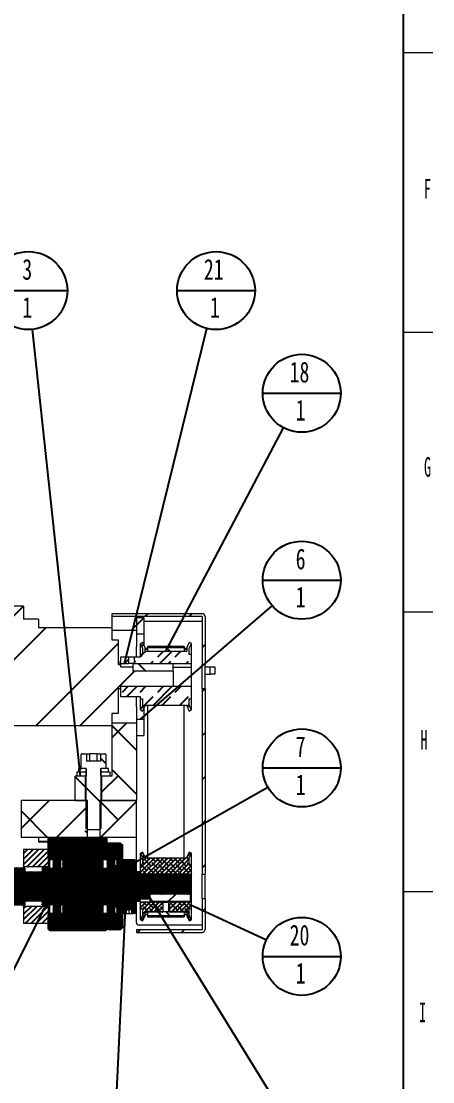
# Model space of a CAD drawing. Header units: millimetres. Extents: x 19 to 1667, y -46 to 1235.
# Drawn here: x 1496.1 to 1664, y 171.5 to 604 of the extents above; entities that cross this region are included whole.
import ezdxf

# ---------------------------------------------------------------- set-up
doc = ezdxf.new("R2010")
doc.units = ezdxf.units.MM
doc.header["$LTSCALE"] = 4
doc.layers.add('12', color=4, linetype='Continuous')
doc.layers.add('5', color=11, linetype='Continuous')
doc.styles.add('SLDTEXTSTYLE2', font='TXT', dxfattribs={"width": 0.7})
doc.styles.add('SLDTEXTSTYLE5', font='TXT', dxfattribs={"width": 0.525})
doc.dimstyles.new('SLDDIMSTYLE2', dxfattribs={"dimtxt": 0.18, "dimasz": 3, "dimexe": 0, "dimexo": 0.0625, "dimgap": 0, "dimtad": 0, "dimtih": 1, "dimtoh": 1, "dimdec": 0, "dimrnd": 1e-09, "dimzin": 0, "dimdsep": 46, "dimtxsty": 'Standard', "dimsah": 1, "dimcen": 0.09, "dimadec": 0, "dimazin": 0, "dimtfac": 3, "dimtdec": 0, "dimtofl": 0, "dimtmove": 0, "dimatfit": 3, "dimfxl": 0, "dimfrac": 2, "dimtolj": 1, "dimtzin": 0, "dimarcsym": 0})
pattern_1 = [(45, (0, 0), (-7.184205, 7.184205), [7.62, -2.54]), (45, (3.592, 0), (-7.184205, 7.184205), []), (45, (7.184, 0), (-7.184205, 7.184205), [7.62, -2.54])]

# ---------------------------------------------------------------- blocks, each defined once
blk = doc.blocks.new('블록12')
blk.add_line((1651.99, 21.2), (1651.99, 1161.2))
at = {"color": 7, "linetype": 'Continuous', "lineweight": 18}
for p, q in [((1651.99, 591.2), (1663.99, 591.2)), ((1651.99, 477.2), (1663.99, 477.2)), ((1651.99, 363.2), (1663.99, 363.2)), ((1651.99, 249.2), (1663.99, 249.2))]:
    blk.add_line(p, q, dxfattribs=at)
blk = doc.blocks.new('SW_NOTE_0_13')
at = {"layer": '12', "color": 0}
blk.add_line((-12.11, 15.44), (19.69, 15.44), dxfattribs=at)
blk.add_circle((3.79, 15.44), 15.9, dxfattribs=at)
at = {"layer": '12', "color": 0, "attachment_point": 2, "style": 'SLDTEXTSTYLE2'}
for s, insert, char_height in [('21', (2.87, 28.34), 8.467), ('1', (3.33, 12.82), 8.47)]:
    blk.add_mtext(s, dxfattribs=dict(at, insert=insert, char_height=char_height))
blk = doc.blocks.new('SW_NOTE_0_14')
at = {"layer": '12', "color": 0}
blk.add_line((-8.49, 14.07), (23.32, 14.07), dxfattribs=at)
blk.add_circle((7.41, 14.07), 15.9, dxfattribs=at)
at = {"layer": '12', "color": 0, "attachment_point": 2, "style": 'SLDTEXTSTYLE2'}
for s, insert, char_height in [('18', (6.49, 26.96), 8.467), ('1', (6.95, 11.44), 8.47)]:
    blk.add_mtext(s, dxfattribs=dict(at, insert=insert, char_height=char_height))
blk = doc.blocks.new('SW_NOTE_0_15')
at = {"layer": '12', "color": 0}
blk.add_line((-3.86, 10.39), (27.94, 10.39), dxfattribs=at)
blk.add_circle((12.04, 10.39), 15.9, dxfattribs=at)
at = {"layer": '12', "color": 0, "char_height": 8.47, "attachment_point": 2, "style": 'SLDTEXTSTYLE2'}
for s, insert in [('6', (11.58, 23.28)), ('1', (11.58, 7.76))]:
    blk.add_mtext(s, dxfattribs=dict(at, insert=insert))
blk = doc.blocks.new('SW_NOTE_0_16')
at = {"layer": '12', "color": 0}
blk.add_line((-17.6, 15.81), (14.21, 15.81), dxfattribs=at)
blk.add_circle((-1.69, 15.81), 15.9, dxfattribs=at)
at = {"layer": '12', "color": 0, "char_height": 8.47, "attachment_point": 2, "style": 'SLDTEXTSTYLE2'}
for s, insert in [('3', (-2.15, 28.71)), ('1', (-2.15, 13.19))]:
    blk.add_mtext(s, dxfattribs=dict(at, insert=insert))
blk = doc.blocks.new('SW_NOTE_0_18')
at = {"layer": '12', "color": 0}
blk.add_line((-2.07, 7.84), (29.73, 7.84), dxfattribs=at)
blk.add_circle((13.83, 7.84), 15.9, dxfattribs=at)
at = {"layer": '12', "color": 0, "char_height": 8.47, "attachment_point": 2, "style": 'SLDTEXTSTYLE2'}
for s, insert in [('7', (13.37, 20.74)), ('1', (13.37, 5.22))]:
    blk.add_mtext(s, dxfattribs=dict(at, insert=insert))
blk = doc.blocks.new('SW_NOTE_0_19')
at = {"layer": '12', "color": 0}
blk.add_line((-1.48, -6.69), (30.33, -6.69), dxfattribs=at)
blk.add_circle((14.43, -6.69), 15.9, dxfattribs=at)
at = {"layer": '12', "color": 0, "attachment_point": 2, "style": 'SLDTEXTSTYLE2'}
for s, insert, char_height in [('20', (13.51, 6.21), 8.467), ('1', (13.97, -9.31), 8.47)]:
    blk.add_mtext(s, dxfattribs=dict(at, insert=insert, char_height=char_height))

msp = doc.modelspace()

# ---------------------------------------------------------------- hatches: boundary and pattern name
at = {"layer": '5'}
h = msp.add_hatch(dxfattribs=at)
h.set_pattern_fill('ANSI32', color=256, scale=4, style=0)
edge = h.paths.add_edge_path(flags=0)
edge.add_line((1474.134, 357.715), (1474.134, 358.715))
edge.add_line((1474.134, 358.715), (1470.297, 358.715))
edge.add_line((1470.297, 358.715), (1470.297, 364.215))
edge.add_line((1470.297, 364.215), (1456.122, 364.215))
edge.add_line((1456.122, 364.215), (1456.122, 358.715))
edge.add_line((1456.122, 358.715), (1450.734, 358.715))
edge.add_line((1450.734, 358.715), (1450.734, 316.215))
edge.add_line((1450.734, 316.215), (1476.934, 316.215))
edge.add_spline(control_points=[(1476.934, 316.215), (1477.78, 316.247), (1478.627, 316.279), (1479.473, 316.311), (1480.32, 316.343), (1481.166, 316.374), (1482.013, 316.406), (1482.987, 316.443), (1483.96, 316.479), (1484.934, 316.516)], knot_values=[0, 0, 0, 0, 0.0025415, 0.0025415, 0.0025415, 0.005083, 0.005083, 0.005083, 0.0080056, 0.0080056, 0.0080056, 0.0080056], weights=[1, 1, 1, 1, 1, 1, 1, 1, 1, 1], degree=3, periodic=0)
edge.add_line((1484.934, 316.516), (1484.934, 316.715))
edge.add_line((1484.934, 316.715), (1533.134, 316.715))
edge.add_line((1533.134, 316.715), (1533.134, 321.715))
edge.add_line((1533.134, 321.715), (1535.634, 321.715))
edge.add_line((1535.634, 321.715), (1535.634, 331.715))
edge.add_line((1535.634, 331.715), (1536.634, 331.715))
edge.add_line((1536.634, 331.715), (1536.634, 332.715))
edge.add_line((1536.634, 332.715), (1558.134, 332.715))
edge.add_line((1558.134, 332.715), (1558.134, 338.915))
edge.add_line((1558.134, 338.915), (1541.634, 338.915))
edge.add_line((1541.634, 338.915), (1541.634, 340.715))
edge.add_line((1541.634, 340.715), (1536.634, 340.715))
edge.add_line((1536.634, 340.715), (1536.634, 341.715))
edge.add_line((1536.634, 341.715), (1535.634, 341.715))
edge.add_line((1535.634, 341.715), (1535.634, 351.715))
edge.add_line((1535.634, 351.715), (1533.134, 351.715))
edge.add_line((1533.134, 351.715), (1533.134, 356.715))
edge.add_line((1533.134, 356.715), (1503.234, 356.715))
edge.add_line((1503.234, 356.715), (1503.234, 360.115))
edge.add_line((1503.234, 360.115), (1497.059, 360.115))
edge.add_line((1497.059, 360.115), (1497.059, 365.515))
edge.add_line((1497.059, 365.515), (1489.609, 365.515))
edge.add_line((1489.609, 365.515), (1489.609, 360.115))
edge.add_line((1489.609, 360.115), (1484.934, 360.115))
edge.add_line((1484.934, 360.115), (1484.934, 356.715))
edge.add_line((1484.934, 356.715), (1476.934, 357.715))
edge.add_line((1476.934, 357.715), (1474.134, 357.715))
h = msp.add_hatch(dxfattribs=at)
h.set_pattern_fill('ANSI31', color=256, scale=4, style=0)
edge = h.paths.add_edge_path(flags=0)
edge.add_arc((1569.934, 361.21), 1.2, 360, 450)
edge.add_line((1569.934, 362.41), (1533.134, 362.41))
edge.add_line((1533.134, 362.41), (1533.134, 361.21))
edge.add_line((1533.134, 361.21), (1569.934, 361.21))
edge.add_line((1569.934, 361.21), (1569.934, 341.715))
edge.add_line((1569.934, 341.715), (1571.134, 341.715))
edge.add_line((1571.134, 341.715), (1571.134, 361.21))
h = msp.add_hatch(dxfattribs=at)
h.set_pattern_fill('ANSI38', color=256, scale=4, angle=90, style=0)
h.paths.add_polyline_path([(1543.134, 361.21), (1533.134, 361.21), (1533.134, 355.715), (1543.134, 355.715)], flags=0)
h = msp.add_hatch(dxfattribs=at)
h.set_pattern_fill('ANSI31', color=256, scale=4, style=0)
h.paths.add_polyline_path([(1546.134, 354.215), (1546.134, 360.715), (1543.134, 360.715), (1543.134, 354.215)], flags=0)
h = msp.add_hatch(dxfattribs=at)
h.set_pattern_fill('DIN 128 탄소강', color=256, scale=0.2, style=0, pattern_type=2)
h.set_pattern_definition(pattern_1)
h.paths.add_polyline_path([(1545.634, 348.42), (1545.634, 345.715), (1544.634, 345.715), (1544.634, 344.715), (1542.363, 344.715), (1542.363, 342.115), (1565.634, 342.115), (1565.634, 345.715), (1564.634, 345.715), (1564.634, 348.42), (1565.534, 350.279), (1564.634, 350.715), (1563.634, 348.65), (1563.634, 347.16), (1546.634, 347.16), (1546.634, 348.65), (1545.634, 350.715), (1544.734, 350.279)], flags=0)
h = msp.add_hatch(dxfattribs=at)
h.set_pattern_fill('ANSI31', color=256, scale=4, style=0)
h.paths.add_polyline_path([(1562.634, 348.65), (1562.634, 349.069), (1547.634, 349.069), (1547.634, 348.65)], flags=0)
h = msp.add_hatch(dxfattribs=at)
h.set_pattern_fill('ANSI31', color=256, scale=4, angle=90, style=0)
h.paths.add_polyline_path([(1562.634, 348.65), (1547.634, 348.65), (1547.634, 347.129), (1562.634, 347.129)], flags=0)
h = msp.add_hatch(dxfattribs=at)
h.set_pattern_fill('DIN 128 탄소강', color=256, scale=0.2, style=0, pattern_type=2)
h.set_pattern_definition(pattern_1)
h.paths.add_polyline_path([(1539.904, 342.115), (1539.904, 344.715), (1536.634, 344.715), (1536.634, 342.115)], flags=0)
h = msp.add_hatch(dxfattribs=at)
h.set_pattern_fill('ANSI31', color=256, scale=4, angle=90, style=0)
h.paths.add_polyline_path([(1541.634, 338.915), (1558.134, 338.915), (1558.134, 341.915), (1541.634, 341.915)], flags=0)
h = msp.add_hatch(dxfattribs=at)
h.set_pattern_fill('DIN 128 탄소강', color=256, scale=0.2, style=0, pattern_type=2)
h.set_pattern_definition(pattern_1)
h.paths.add_polyline_path([(1544.634, 328.715), (1544.634, 327.715), (1545.634, 327.715), (1545.634, 325.009), (1544.734, 323.151), (1545.634, 322.715), (1546.634, 324.78), (1546.634, 325.16), (1563.634, 325.16), (1563.634, 324.78), (1564.634, 322.715), (1565.534, 323.151), (1564.634, 325.009), (1564.634, 327.715), (1565.634, 327.715), (1565.634, 332.715), (1536.634, 332.715), (1536.634, 328.715)], flags=0)
h = msp.add_hatch(dxfattribs=at)
h.set_pattern_fill('ANSI31', color=256, scale=4, style=0)
h.paths.add_polyline_path([(1571.134, 256.21), (1571.134, 331.715), (1569.934, 331.715), (1569.934, 256.21)], flags=0)
h = msp.add_hatch(dxfattribs=at)
h.set_pattern_fill('ANSI38', color=256, scale=4, angle=90, style=0)
h.paths.add_polyline_path([(1543.134, 286.21), (1543.134, 317.715), (1533.134, 317.715), (1533.134, 296.21), (1528.884, 296.21), (1528.884, 286.21)], flags=0)
h = msp.add_hatch(dxfattribs=at)
h.set_pattern_fill('ANSI31', color=256, scale=4, style=0)
h.paths.add_polyline_path([(1543.134, 319.215), (1543.134, 312.715), (1546.134, 312.715), (1546.134, 319.215)], flags=0)
h = msp.add_hatch(dxfattribs=at)
h.set_pattern_fill('ANSI31', color=256, scale=4, angle=90, style=0)
edge = h.paths.add_edge_path(flags=0)
edge.add_line((1523.188, 274.31), (1528.079, 274.31))
edge.add_line((1528.079, 274.31), (1528.634, 274.864))
edge.add_line((1528.634, 274.864), (1528.634, 299.31))
edge.add_line((1528.634, 299.31), (1530.634, 299.31))
edge.add_line((1530.634, 299.31), (1530.634, 305.01))
edge.add_arc((1530.334, 305.01), 0.3, 0, 90)
edge.add_line((1530.334, 305.31), (1528.565, 305.31))
edge.add_line((1528.565, 305.31), (1528.565, 302.31))
edge.add_line((1528.565, 302.31), (1522.702, 302.31))
edge.add_line((1522.702, 302.31), (1522.702, 305.31))
edge.add_line((1522.702, 305.31), (1520.934, 305.31))
edge.add_arc((1520.934, 305.01), 0.3, 90, 180)
edge.add_line((1520.634, 305.01), (1520.634, 299.31))
edge.add_line((1520.634, 299.31), (1522.634, 299.31))
edge.add_line((1522.634, 299.31), (1522.634, 274.864))
edge.add_line((1522.634, 274.864), (1523.188, 274.31))
h = msp.add_hatch(dxfattribs=at)
h.set_pattern_fill('ANSI31', color=256, scale=4, angle=3e-322, style=0)
h.paths.add_polyline_path([(1522.634, 299.31), (1519.534, 299.31), (1519.534, 297.81), (1522.634, 297.81)], flags=0)
h = msp.add_hatch(dxfattribs=at)
h.set_pattern_fill('ANSI31', color=256, scale=4, angle=3e-322, style=0)
h.paths.add_polyline_path([(1528.634, 297.81), (1531.734, 297.81), (1531.734, 299.31), (1528.634, 299.31)], flags=0)
h = msp.add_hatch(dxfattribs=at)
h.set_pattern_fill('ANSI38', color=256, scale=4, angle=90, style=0)
h.paths.add_polyline_path([(1518.134, 296.21), (1518.134, 286.21), (1522.384, 286.21), (1522.384, 296.21)], flags=0)
h = msp.add_hatch(dxfattribs=at)
h.set_pattern_fill('ANSI31', color=256, scale=4, angle=90, style=0)
h.paths.add_polyline_path([(1522.634, 297.81), (1518.884, 297.81), (1518.884, 296.21), (1522.634, 296.21)], flags=0)
h = msp.add_hatch(dxfattribs=at)
h.set_pattern_fill('ANSI31', color=256, scale=4, angle=90, style=0)
h.paths.add_polyline_path([(1528.634, 296.21), (1532.384, 296.21), (1532.384, 297.81), (1528.634, 297.81)], flags=0)
h = msp.add_hatch(dxfattribs=at)
h.set_pattern_fill('ANSI38', color=256, scale=4, style=0)
h.paths.add_polyline_path([(1496.134, 271.21), (1523.134, 271.21), (1523.134, 286.21), (1496.134, 286.21)], flags=0)
h = msp.add_hatch(dxfattribs=at)
h.set_pattern_fill('ANSI38', color=256, scale=4, style=0)
h.paths.add_polyline_path([(1528.134, 271.21), (1543.134, 271.21), (1543.134, 286.21), (1528.134, 286.21)], flags=0)
h = msp.add_hatch(dxfattribs=at)
h.set_pattern_fill('ANSI32', color=256, scale=0.08, style=0)
edge = h.paths.add_edge_path(flags=0)
edge.add_line((1529.134, 257.71), (1529.134, 257.41))
edge.add_line((1529.134, 257.41), (1529.334, 257.21))
edge.add_line((1529.334, 257.21), (1534.434, 257.21))
edge.add_line((1534.434, 257.21), (1534.634, 257.41))
edge.add_line((1534.634, 257.41), (1534.634, 257.21))
edge.add_line((1534.634, 257.21), (1535.134, 256.71))
edge.add_line((1535.134, 256.71), (1542.134, 256.71))
edge.add_line((1542.134, 256.71), (1542.634, 257.21))
edge.add_line((1542.634, 257.21), (1542.634, 261.91))
edge.add_line((1542.634, 261.91), (1542.334, 262.21))
edge.add_line((1542.334, 262.21), (1536.534, 262.21))
edge.add_line((1536.534, 262.21), (1537.034, 262.71))
edge.add_line((1537.034, 262.71), (1537.034, 268.46))
edge.add_line((1537.034, 268.46), (1536.534, 268.96))
edge.add_line((1536.534, 268.96), (1531.534, 268.96))
edge.add_line((1531.534, 268.96), (1531.134, 268.56))
edge.add_line((1531.134, 268.56), (1531.134, 270.71))
edge.add_line((1531.134, 270.71), (1530.634, 271.21))
edge.add_line((1530.634, 271.21), (1507.634, 271.21))
edge.add_line((1507.634, 271.21), (1507.134, 270.71))
edge.add_line((1507.134, 270.71), (1507.134, 262.71))
edge.add_line((1507.134, 262.71), (1507.634, 262.21))
edge.add_line((1507.634, 262.21), (1509.134, 262.21))
edge.add_line((1509.134, 262.21), (1509.134, 258.71))
edge.add_line((1509.134, 258.71), (1507.834, 258.71))
edge.add_line((1507.834, 258.71), (1507.634, 258.51))
edge.add_line((1507.634, 258.51), (1507.634, 257.41))
edge.add_line((1507.634, 257.41), (1507.834, 257.21))
edge.add_line((1507.834, 257.21), (1512.934, 257.21))
edge.add_line((1512.934, 257.21), (1513.134, 257.41))
edge.add_line((1513.134, 257.41), (1513.134, 257.71))
edge.add_arc((1513.634, 257.71), 0.5, 180, 270)
edge.add_line((1513.634, 257.21), (1520.634, 257.21))
edge.add_arc((1520.634, 257.71), 0.5, 270, 360)
edge.add_arc((1521.634, 257.71), 0.5, 180, 270)
edge.add_line((1521.634, 257.21), (1528.634, 257.21))
edge.add_arc((1528.634, 257.71), 0.5, 270, 360)
h.paths.add_polyline_path([(1529.434, 262.21), (1531.134, 262.21), (1531.134, 258.71), (1529.334, 258.71), (1529.134, 258.51), (1529.134, 262.51)], flags=0)
edge = h.paths.add_edge_path(flags=0)
edge.add_arc((1520.634, 264.71), 0.5, 0, 90)
edge.add_line((1520.634, 265.21), (1521.634, 265.21))
edge.add_arc((1521.634, 264.71), 0.5, 90, 180)
h.paths.add_polyline_path([(1531.034, 265.21), (1530.634, 265.21), (1531.034, 265.61)], flags=0)
edge = h.paths.add_edge_path(flags=0)
edge.add_arc((1513.634, 264.71), 0.5, 90, 180)
edge.add_line((1513.134, 264.71), (1513.134, 265.21))
edge.add_line((1513.134, 265.21), (1513.634, 265.21))
edge = h.paths.add_edge_path(flags=0)
edge.add_arc((1528.634, 264.71), 0.5, 0, 90)
edge.add_line((1528.634, 265.21), (1529.634, 265.21))
edge.add_line((1529.634, 265.21), (1529.134, 264.71))
edge = h.paths.add_edge_path(flags=0)
edge.add_line((1512.134, 258.71), (1512.134, 262.21))
edge.add_line((1512.134, 262.21), (1513.134, 262.21))
edge.add_line((1513.134, 262.21), (1513.134, 258.51))
edge.add_line((1513.134, 258.51), (1512.934, 258.71))
edge.add_line((1512.934, 258.71), (1512.134, 258.71))
h.paths.add_polyline_path([(1535.134, 259.71), (1534.634, 259.71), (1534.634, 258.51), (1534.434, 258.71), (1534.134, 258.71), (1534.134, 262.21), (1535.434, 262.21), (1535.134, 261.91)], flags=0)
h = msp.add_hatch(dxfattribs=at)
h.set_pattern_fill('ANSI31', color=256, scale=0.5, style=0)
h.paths.add_polyline_path([(1507.134, 259.21), (1507.134, 266.21), (1497.134, 266.21), (1497.134, 259.21)], flags=0)
h = msp.add_hatch(dxfattribs=at)
h.set_pattern_fill('ANSI38', color=256, scale=0.4, style=0)
h.paths.add_polyline_path([(1544.734, 264.774), (1545.634, 262.915), (1545.634, 260.21), (1544.634, 260.21), (1544.634, 256.21), (1565.634, 256.21), (1565.634, 260.21), (1564.634, 260.21), (1564.634, 262.915), (1565.534, 264.774), (1564.634, 265.21), (1563.634, 263.145), (1563.634, 262.765), (1546.634, 262.765), (1546.634, 263.145), (1545.634, 265.21)], flags=0)
h = msp.add_hatch(dxfattribs=at)
h.set_pattern_fill('ANSI38', color=256, scale=0.2, style=0)
h.paths.add_polyline_path([(1507.634, 243.71), (1507.634, 258.71), (1504.634, 258.71), (1504.634, 257.21), (1497.634, 257.21), (1497.634, 258.71), (1395.634, 258.71), (1395.134, 258.21), (1395.134, 253.31), (1409.134, 253.31), (1410.395, 251.21), (1409.134, 249.11), (1395.134, 249.11), (1395.134, 244.21), (1395.634, 243.71), (1497.634, 243.71), (1497.634, 245.21), (1504.634, 245.21), (1504.634, 243.71)], flags=0)
h = msp.add_hatch(dxfattribs=at)
h.set_pattern_fill('ANSI38', color=256, scale=0.2, style=0)
h.paths.add_polyline_path([(1507.634, 245.21), (1532.634, 245.21), (1532.634, 257.21), (1507.634, 257.21)], flags=0)
h = msp.add_hatch(dxfattribs=at)
h.set_pattern_fill('ANSI38', color=256, scale=0.2, style=0)
h.paths.add_polyline_path([(1544.634, 256.21), (1544.634, 257.21), (1532.634, 257.21), (1532.634, 245.21), (1544.634, 245.21), (1544.634, 246.21), (1548.634, 246.21), (1548.634, 248.01), (1565.134, 248.01), (1565.134, 255.71), (1564.634, 256.21)], flags=0)
h = msp.add_hatch(dxfattribs=at)
h.set_pattern_fill('ANSI31', color=256, scale=4, style=0)
h.paths.add_polyline_path([(1548.634, 245.01), (1565.134, 245.01), (1565.134, 248.01), (1548.634, 248.01)], flags=0)
h = msp.add_hatch(dxfattribs=at)
h.set_pattern_fill('ANSI31', color=256, scale=0.5, style=0)
h.paths.add_polyline_path([(1497.134, 243.21), (1497.134, 236.21), (1507.134, 236.21), (1507.134, 243.21)], flags=0)
h = msp.add_hatch(dxfattribs=at)
h.set_pattern_fill('ANSI32', color=256, scale=0.08, style=0)
edge = h.paths.add_edge_path(flags=0)
edge.add_line((1542.134, 245.71), (1541.784, 245.71))
edge.add_line((1541.784, 245.71), (1538.484, 245.71))
edge.add_line((1538.484, 245.71), (1535.134, 245.71))
edge.add_line((1535.134, 245.71), (1534.634, 245.21))
edge.add_line((1534.634, 245.21), (1534.634, 245.01))
edge.add_line((1534.634, 245.01), (1534.434, 245.21))
edge.add_line((1534.434, 245.21), (1529.334, 245.21))
edge.add_line((1529.334, 245.21), (1529.134, 245.01))
edge.add_line((1529.134, 245.01), (1529.134, 244.71))
edge.add_arc((1528.634, 244.71), 0.5, 0, 90)
edge.add_line((1528.634, 245.21), (1521.634, 245.21))
edge.add_arc((1521.634, 244.71), 0.5, 90, 180)
edge.add_arc((1520.634, 244.71), 0.5, 360, 450)
edge.add_line((1520.634, 245.21), (1513.634, 245.21))
edge.add_arc((1513.634, 244.71), 0.5, 90, 180)
edge.add_line((1513.134, 244.71), (1513.134, 245.01))
edge.add_line((1513.134, 245.01), (1512.934, 245.21))
edge.add_line((1512.934, 245.21), (1507.834, 245.21))
edge.add_line((1507.834, 245.21), (1507.634, 245.01))
edge.add_line((1507.634, 245.01), (1507.634, 243.91))
edge.add_line((1507.634, 243.91), (1507.834, 243.71))
edge.add_line((1507.834, 243.71), (1509.134, 243.71))
edge.add_line((1509.134, 243.71), (1509.134, 240.21))
edge.add_line((1509.134, 240.21), (1507.634, 240.21))
edge.add_line((1507.634, 240.21), (1507.134, 239.71))
edge.add_line((1507.134, 239.71), (1507.134, 233.71))
edge.add_line((1507.134, 233.71), (1507.634, 233.21))
edge.add_line((1507.634, 233.21), (1530.634, 233.21))
edge.add_line((1530.634, 233.21), (1531.134, 233.71))
edge.add_line((1531.134, 233.71), (1531.134, 233.86))
edge.add_line((1531.134, 233.86), (1531.534, 233.46))
edge.add_line((1531.534, 233.46), (1536.534, 233.46))
edge.add_line((1536.534, 233.46), (1537.034, 233.96))
edge.add_line((1537.034, 233.96), (1537.034, 239.71))
edge.add_line((1537.034, 239.71), (1536.534, 240.21))
edge.add_line((1536.534, 240.21), (1538.484, 240.21))
edge.add_line((1538.484, 240.21), (1538.484, 240.233))
edge.add_line((1538.484, 240.233), (1538.524, 240.21))
edge.add_line((1538.524, 240.21), (1539.134, 240.21))
edge.add_line((1539.134, 240.21), (1539.134, 241.71))
edge.add_line((1539.134, 241.71), (1541.134, 241.71))
edge.add_line((1541.134, 241.71), (1541.134, 240.21))
edge.add_line((1541.134, 240.21), (1541.744, 240.21))
edge.add_line((1541.744, 240.21), (1541.784, 240.233))
edge.add_line((1541.784, 240.233), (1542.334, 240.21))
edge.add_line((1542.334, 240.21), (1542.634, 240.51))
edge.add_line((1542.634, 240.51), (1542.634, 245.21))
edge.add_line((1542.634, 245.21), (1542.134, 245.71))
h.paths.add_polyline_path([(1529.334, 243.71), (1531.134, 243.71), (1531.134, 240.21), (1529.434, 240.21), (1529.134, 239.91), (1529.134, 243.91)], flags=0)
h.paths.add_polyline_path([(1541.334, 244.01), (1541.784, 244.01), (1541.784, 243.56)], flags=0)
h.paths.add_polyline_path([(1538.934, 244.01), (1538.484, 243.56), (1538.484, 244.01)], flags=0)
h.paths.add_polyline_path([(1539.48, 244.01), (1540.787, 244.01), (1540.134, 243.632)], flags=0)
edge = h.paths.add_edge_path(flags=0)
edge.add_arc((1521.634, 237.71), 0.5, 180, 270)
edge.add_line((1521.634, 237.21), (1520.634, 237.21))
edge.add_arc((1520.634, 237.71), 0.5, 270, 360)
h.paths.add_polyline_path([(1531.034, 237.21), (1531.034, 236.81), (1530.634, 237.21)], flags=0)
edge = h.paths.add_edge_path(flags=0)
edge.add_arc((1513.634, 237.71), 0.5, 180, 270)
edge.add_line((1513.634, 237.21), (1513.134, 237.21))
edge.add_line((1513.134, 237.21), (1513.134, 237.71))
edge = h.paths.add_edge_path(flags=0)
edge.add_arc((1528.634, 237.71), 0.5, 270, 360)
edge.add_line((1529.134, 237.71), (1529.634, 237.21))
edge.add_line((1529.634, 237.21), (1528.634, 237.21))
edge = h.paths.add_edge_path(flags=0)
edge.add_line((1512.134, 240.21), (1512.134, 243.71))
edge.add_line((1512.134, 243.71), (1512.934, 243.71))
edge.add_line((1512.934, 243.71), (1513.134, 243.91))
edge.add_line((1513.134, 243.91), (1513.134, 240.21))
edge.add_line((1513.134, 240.21), (1512.134, 240.21))
h.paths.add_polyline_path([(1534.434, 243.71), (1534.634, 243.91), (1534.634, 242.71), (1535.134, 242.71), (1535.134, 240.51), (1535.434, 240.21), (1534.134, 240.21), (1534.134, 243.71)], flags=0)
h = msp.add_hatch(dxfattribs=at)
h.set_pattern_fill('ANSI31', color=256, scale=4, style=0)
edge = h.paths.add_edge_path(flags=0)
edge.add_line((1543.134, 233.61), (1543.134, 232.41))
edge.add_line((1543.134, 232.41), (1569.934, 232.41))
edge.add_arc((1569.934, 233.61), 1.2, 270, 360)
edge.add_line((1571.134, 233.61), (1571.134, 246.21))
edge.add_line((1571.134, 246.21), (1569.934, 246.21))
edge.add_line((1569.934, 246.21), (1569.934, 233.61))
edge.add_line((1569.934, 233.61), (1543.134, 233.61))
h = msp.add_hatch(dxfattribs=at)
h.set_pattern_fill('ANSI38', color=256, scale=0.4, style=0)
h.paths.add_polyline_path([(1544.634, 244.81), (1544.634, 242.21), (1545.634, 242.21), (1545.634, 239.504), (1544.734, 237.646), (1545.634, 237.21), (1546.634, 239.275), (1546.634, 240.765), (1553.904, 240.765), (1553.904, 244.81)], flags=0)
h = msp.add_hatch(dxfattribs=at)
h.set_pattern_fill('ANSI38', color=256, scale=0.4, style=0)
h.paths.add_polyline_path([(1556.363, 240.765), (1563.634, 240.765), (1563.634, 239.275), (1564.634, 237.21), (1565.534, 237.646), (1564.634, 239.504), (1564.634, 242.21), (1565.634, 242.21), (1565.634, 244.81), (1556.363, 244.81)], flags=0)
h = msp.add_hatch(dxfattribs=at)
h.set_pattern_fill('ANSI31', color=256, scale=4, angle=90, style=0)
h.paths.add_polyline_path([(1547.634, 239.275), (1562.634, 239.275), (1562.634, 240.796), (1547.634, 240.796)], flags=0)
h = msp.add_hatch(dxfattribs=at)
h.set_pattern_fill('ANSI31', color=256, scale=4, style=0)
h.paths.add_polyline_path([(1547.634, 239.275), (1547.634, 238.856), (1562.634, 238.856), (1562.634, 239.275)], flags=0)

# ---------------------------------------------------------------- linework, layer by layer
at = {"color": 7, "linetype": 'Continuous', "lineweight": 18}
for p, q in [((1497.059, 365.515), (1489.609, 365.515)), ((1497.059, 365.515), (1497.059, 360.115)), ((1503.234, 360.115), (1497.059, 360.115)), ((1503.234, 360.115), (1503.234, 356.715)), ((1533.134, 362.41), (1533.134, 361.21)), ((1569.934, 362.41), (1533.134, 362.41)), ((1569.934, 361.21), (1533.134, 361.21)), ((1533.134, 361.21), (1533.134, 355.715)), ((1543.134, 361.21), (1533.134, 361.21)), ((1543.134, 361.21), (1543.134, 355.715)), ((1543.134, 360.715), (1543.134, 354.215)), ((1546.134, 360.715), (1543.134, 360.715)), ((1546.134, 360.715), (1546.134, 354.215)), ((1546.134, 359.41), (1569.934, 359.41)), ((1569.934, 361.21), (1569.934, 341.715)), ((1571.134, 361.21), (1571.134, 341.715)), ((1533.134, 356.715), (1503.234, 356.715)), ((1533.134, 356.715), (1533.134, 351.715)), ((1533.134, 355.715), (1543.134, 355.715)), ((1533.134, 351.715), (1535.634, 351.715)), ((1535.634, 351.715), (1535.634, 341.715)), ((1543.134, 354.215), (1546.134, 354.215)), ((1543.134, 354.215), (1543.134, 348.978)), ((1545.634, 350.715), (1544.734, 350.279)), ((1546.634, 348.65), (1545.634, 350.715)), ((1546.134, 354.215), (1546.134, 349.682)), ((1564.634, 350.715), (1563.634, 348.65)), ((1565.534, 350.279), (1564.634, 350.715)), ((1543.134, 344.715), (1543.134, 348.978)), ((1544.734, 350.279), (1545.634, 348.42)), ((1544.734, 345.715), (1544.734, 350.279)), ((1545.634, 348.42), (1545.634, 345.715)), ((1546.634, 347.16), (1546.634, 348.65)), ((1547.634, 348.209), (1546.634, 348.209)), ((1546.634, 348.013), (1547.634, 348.013)), ((1546.634, 347.198), (1547.634, 347.198)), ((1546.634, 347.16), (1563.634, 347.16)), ((1562.634, 349.069), (1547.634, 349.069)), ((1547.634, 349.069), (1547.634, 348.65)), ((1547.634, 348.65), (1547.634, 347.129)), ((1547.634, 348.65), (1562.634, 348.65)), ((1547.634, 347.129), (1562.634, 347.129)), ((1562.634, 349.069), (1562.634, 348.65)), ((1562.634, 348.65), (1562.634, 347.129)), ((1563.634, 348.209), (1562.634, 348.209)), ((1562.634, 348.013), (1563.634, 348.013)), ((1562.634, 347.198), (1563.634, 347.198)), ((1563.634, 348.65), (1563.634, 347.16)), ((1564.634, 348.42), (1565.534, 350.279)), ((1564.634, 345.715), (1564.634, 348.42)), ((1565.534, 345.715), (1565.534, 350.279)), ((1535.634, 341.715), (1536.634, 341.715)), ((1539.904, 344.715), (1536.634, 344.715)), ((1536.634, 344.715), (1536.634, 342.115)), ((1536.634, 342.115), (1539.904, 342.115)), ((1536.634, 342.115), (1536.634, 341.715)), ((1536.634, 341.715), (1536.634, 340.715)), ((1539.904, 344.715), (1539.904, 342.115)), ((1542.363, 342.115), (1539.904, 342.115)), ((1541.634, 341.915), (1541.634, 338.915)), ((1558.134, 341.915), (1541.634, 341.915)), ((1544.634, 344.715), (1542.363, 344.715)), ((1542.363, 342.115), (1542.363, 344.715)), ((1542.363, 342.115), (1565.634, 342.115)), ((1544.634, 345.715), (1544.634, 344.715)), ((1545.634, 345.715), (1544.634, 345.715)), ((1558.134, 338.915), (1558.134, 341.915)), ((1565.634, 345.715), (1564.634, 345.715)), ((1565.634, 342.115), (1565.634, 345.715)), ((1565.634, 340.423), (1565.634, 342.115)), ((1569.934, 341.715), (1571.134, 341.715)), ((1569.934, 331.715), (1569.934, 341.715)), ((1571.134, 331.715), (1571.134, 341.715)), ((1536.634, 340.715), (1541.634, 340.715)), ((1541.634, 340.715), (1541.634, 338.915)), ((1558.134, 338.915), (1541.634, 338.915)), ((1565.634, 340.423), (1558.134, 340.423)), ((1558.134, 338.915), (1558.134, 332.715)), ((1565.634, 332.715), (1565.634, 340.423)), ((1571.134, 340.71), (1573.134, 340.71)), ((1571.134, 337.71), (1573.134, 337.71)), ((1573.134, 337.71), (1573.134, 340.71)), ((1573.134, 340.71), (1575.134, 340.71)), ((1575.134, 337.71), (1573.134, 337.71)), ((1575.134, 340.71), (1575.134, 337.71)), ((1536.634, 331.715), (1535.634, 331.715)), ((1535.634, 331.715), (1535.634, 321.715)), ((1536.634, 332.715), (1536.634, 328.715)), ((1565.634, 332.715), (1536.634, 332.715)), ((1558.134, 332.715), (1536.634, 332.715)), ((1536.634, 332.715), (1536.634, 331.715)), ((1536.634, 328.715), (1544.634, 328.715)), ((1543.134, 324.451), (1543.134, 328.715)), ((1544.634, 328.715), (1544.634, 327.715)), ((1565.634, 327.715), (1565.634, 332.715)), ((1571.134, 331.715), (1569.934, 331.715)), ((1569.934, 331.715), (1569.934, 256.21)), ((1571.134, 331.715), (1571.134, 256.21)), ((1543.134, 324.451), (1543.134, 319.215)), ((1544.634, 327.715), (1545.634, 327.715)), ((1544.734, 323.151), (1544.734, 327.715)), ((1545.634, 325.009), (1544.734, 323.151)), ((1545.634, 327.715), (1545.634, 325.009)), ((1545.634, 322.715), (1546.634, 324.78)), ((1546.634, 325.16), (1563.634, 325.16)), ((1546.634, 324.78), (1546.634, 325.16)), ((1547.634, 325.16), (1547.634, 262.765)), ((1562.634, 262.765), (1562.634, 325.16)), ((1563.634, 325.16), (1563.634, 324.78)), ((1563.634, 324.78), (1564.634, 322.715)), ((1564.634, 327.715), (1565.634, 327.715)), ((1564.634, 325.009), (1564.634, 327.715)), ((1565.534, 323.151), (1564.634, 325.009)), ((1565.534, 323.151), (1565.534, 327.715)), ((1535.634, 321.715), (1533.134, 321.715)), ((1533.134, 321.715), (1533.134, 316.715)), ((1544.734, 323.151), (1545.634, 322.715)), ((1546.134, 323.747), (1546.134, 319.215)), ((1564.634, 322.715), (1565.534, 323.151)), ((1533.134, 316.715), (1484.934, 316.715)), ((1533.134, 317.715), (1533.134, 296.21)), ((1543.134, 317.715), (1533.134, 317.715)), ((1546.134, 319.215), (1543.134, 319.215)), ((1543.134, 319.215), (1543.134, 312.715)), ((1543.134, 317.715), (1543.134, 286.21)), ((1546.134, 319.215), (1546.134, 312.715)), ((1543.134, 312.715), (1546.134, 312.715)), ((1520.634, 299.31), (1520.634, 305.01)), ((1520.934, 305.31), (1522.702, 305.31)), ((1522.702, 305.31), (1522.702, 302.31)), ((1522.702, 305.31), (1524.161, 305.31)), ((1524.161, 302.31), (1524.161, 305.31)), ((1527.096, 305.31), (1524.161, 305.31)), ((1527.096, 302.31), (1527.096, 305.31)), ((1527.096, 305.31), (1528.565, 305.31)), ((1528.565, 302.31), (1528.565, 305.31)), ((1528.565, 305.31), (1530.334, 305.31)), ((1530.634, 305.01), (1530.634, 299.31)), ((1519.534, 299.31), (1519.534, 297.81)), ((1522.634, 299.31), (1519.534, 299.31)), ((1522.634, 299.31), (1520.634, 299.31)), ((1522.634, 299.31), (1522.634, 297.81)), ((1522.634, 274.864), (1522.634, 299.31)), ((1528.565, 302.31), (1522.702, 302.31)), ((1528.634, 297.81), (1528.634, 299.31)), ((1531.734, 299.31), (1528.634, 299.31)), ((1530.634, 299.31), (1528.634, 299.31)), ((1528.634, 299.31), (1528.634, 274.864)), ((1531.734, 297.81), (1531.734, 299.31)), ((1518.134, 286.21), (1518.134, 296.21)), ((1522.384, 296.21), (1518.134, 296.21)), ((1518.884, 297.81), (1518.884, 296.21)), ((1522.634, 297.81), (1518.884, 297.81)), ((1522.634, 296.21), (1518.884, 296.21)), ((1522.634, 297.81), (1519.534, 297.81)), ((1522.384, 286.21), (1522.384, 296.21)), ((1522.634, 297.81), (1522.634, 296.21)), ((1528.634, 296.21), (1528.634, 297.81)), ((1532.384, 297.81), (1528.634, 297.81)), ((1531.734, 297.81), (1528.634, 297.81)), ((1532.384, 296.21), (1528.634, 296.21)), ((1528.884, 296.21), (1528.884, 286.21)), ((1533.134, 296.21), (1528.884, 296.21)), ((1532.384, 296.21), (1532.384, 297.81)), ((1496.134, 286.21), (1496.134, 271.21)), ((1523.134, 286.21), (1496.134, 286.21)), ((1518.134, 286.21), (1522.384, 286.21)), ((1523.134, 271.21), (1523.134, 286.21)), ((1528.134, 286.21), (1528.134, 271.21)), ((1543.134, 286.21), (1528.134, 286.21)), ((1528.884, 286.21), (1543.134, 286.21)), ((1543.134, 271.21), (1543.134, 286.21)), ((1522.634, 274.864), (1523.188, 274.31)), ((1528.079, 274.31), (1523.188, 274.31)), ((1528.079, 274.31), (1528.634, 274.864)), ((1523.134, 271.21), (1496.134, 271.21)), ((1503.134, 271.21), (1503.134, 269.61)), ((1503.134, 269.61), (1507.134, 269.61)), ((1506.734, 269.21), (1503.534, 269.21)), ((1507.134, 270.71), (1507.134, 271.21)), ((1507.134, 270.71), (1507.634, 271.21)), ((1507.134, 262.71), (1507.134, 270.71)), ((1530.634, 271.21), (1507.634, 271.21)), ((1543.134, 271.21), (1528.134, 271.21)), ((1531.134, 270.71), (1530.634, 271.21)), ((1531.134, 268.56), (1531.134, 270.71)), ((1531.134, 268.56), (1531.534, 268.96)), ((1531.534, 268.96), (1536.534, 268.96)), ((1536.534, 268.96), (1537.034, 268.46)), ((1537.034, 262.71), (1537.034, 268.46)), ((1543.134, 257.21), (1543.134, 271.21)), ((1507.134, 266.21), (1497.134, 266.21)), ((1497.134, 266.21), (1497.134, 259.21)), ((1507.134, 266.21), (1507.134, 259.21)), ((1513.134, 265.21), (1513.634, 265.21)), ((1513.134, 265.21), (1513.134, 264.71)), ((1520.634, 265.21), (1521.634, 265.21)), ((1528.634, 265.21), (1529.634, 265.21)), ((1529.134, 264.71), (1529.634, 265.21)), ((1530.634, 265.21), (1531.034, 265.61)), ((1530.634, 265.21), (1531.034, 265.21)), ((1531.034, 265.61), (1531.034, 265.21)), ((1537.514, 268.125), (1537.034, 268.125)), ((1537.514, 264.36), (1537.514, 268.125)), ((1537.514, 262.21), (1537.514, 264.36)), ((1545.634, 265.21), (1544.734, 264.774)), ((1544.734, 264.774), (1545.634, 262.915)), ((1544.734, 260.21), (1544.734, 264.774)), ((1546.634, 263.145), (1545.634, 265.21)), ((1564.634, 265.21), (1563.634, 263.145)), ((1565.534, 264.774), (1564.634, 265.21)), ((1564.634, 262.915), (1565.534, 264.774)), ((1565.534, 260.21), (1565.534, 264.774)), ((1507.134, 262.71), (1507.634, 262.21)), ((1507.634, 262.21), (1509.134, 262.21)), ((1507.634, 262.21), (1507.634, 258.71)), ((1509.134, 262.21), (1509.134, 258.71)), ((1512.134, 262.21), (1513.134, 262.21)), ((1512.134, 262.21), (1512.134, 258.71)), ((1513.134, 262.21), (1513.134, 258.51)), ((1529.134, 262.51), (1529.434, 262.21)), ((1529.134, 262.51), (1529.134, 258.51)), ((1529.434, 262.21), (1531.134, 262.21)), ((1529.434, 262.21), (1529.434, 258.71)), ((1531.134, 262.21), (1531.134, 258.71)), ((1534.134, 262.21), (1535.434, 262.21)), ((1534.134, 262.21), (1534.134, 258.71)), ((1534.634, 259.71), (1534.634, 258.51)), ((1534.634, 259.71), (1535.134, 259.71)), ((1535.134, 261.91), (1535.434, 262.21)), ((1535.134, 261.91), (1535.134, 259.71)), ((1536.534, 262.21), (1537.034, 262.71)), ((1536.534, 262.21), (1542.334, 262.21)), ((1537.034, 262.21), (1537.034, 262.71)), ((1542.334, 262.21), (1542.634, 261.91)), ((1542.634, 257.21), (1542.634, 261.91)), ((1544.634, 260.21), (1544.634, 256.21)), ((1545.634, 260.21), (1544.634, 260.21)), ((1545.634, 262.915), (1545.634, 260.21)), ((1546.634, 262.765), (1546.634, 263.145)), ((1563.634, 262.765), (1546.634, 262.765)), ((1563.634, 263.145), (1563.634, 262.765)), ((1564.634, 260.21), (1564.634, 262.915)), ((1565.634, 260.21), (1564.634, 260.21)), ((1565.634, 256.21), (1565.634, 260.21)), ((1497.634, 258.71), (1395.634, 258.71)), ((1507.134, 259.21), (1497.134, 259.21)), ((1497.134, 258.71), (1497.134, 259.21)), ((1497.634, 258.71), (1497.634, 257.21)), ((1497.634, 257.21), (1504.634, 257.21)), ((1504.634, 258.71), (1504.634, 257.21)), ((1507.634, 258.71), (1504.634, 258.71)), ((1507.134, 258.71), (1507.134, 259.21)), ((1507.634, 258.51), (1507.834, 258.71)), ((1507.634, 243.71), (1507.634, 258.71)), ((1507.634, 258.51), (1507.634, 257.41)), ((1507.634, 257.41), (1507.834, 257.21)), ((1507.634, 257.21), (1532.634, 257.21)), ((1507.634, 245.21), (1507.634, 257.21)), ((1507.834, 258.71), (1509.134, 258.71)), ((1507.834, 257.21), (1512.934, 257.21)), ((1512.134, 258.71), (1512.934, 258.71)), ((1512.934, 258.71), (1513.134, 258.51)), ((1512.934, 257.21), (1513.134, 257.41)), ((1513.134, 257.71), (1513.134, 257.41)), ((1513.134, 257.41), (1513.134, 257.21)), ((1513.634, 257.21), (1520.634, 257.21)), ((1521.134, 257.21), (1521.134, 257.71)), ((1521.634, 257.21), (1528.634, 257.21)), ((1529.134, 258.51), (1529.334, 258.71)), ((1529.134, 257.71), (1529.134, 257.41)), ((1529.134, 257.41), (1529.334, 257.21)), ((1529.134, 257.41), (1529.134, 257.21)), ((1529.334, 258.71), (1531.134, 258.71)), ((1529.334, 257.21), (1534.434, 257.21)), ((1544.634, 257.21), (1532.634, 257.21)), ((1532.634, 257.21), (1532.634, 245.21)), ((1534.134, 258.71), (1534.434, 258.71)), ((1534.434, 258.71), (1534.634, 258.51)), ((1534.434, 257.21), (1534.634, 257.41)), ((1534.634, 257.41), (1534.634, 257.21)), ((1534.634, 257.21), (1535.134, 256.71)), ((1535.134, 256.71), (1542.134, 256.71)), ((1542.134, 256.71), (1542.634, 257.21)), ((1544.634, 256.21), (1544.634, 257.21)), ((1544.634, 256.21), (1565.634, 256.21)), ((1564.634, 256.21), (1544.634, 256.21)), ((1564.634, 256.21), (1565.134, 255.71)), ((1565.134, 255.71), (1565.134, 248.01)), ((1565.634, 246.44), (1565.634, 256.21)), ((1569.934, 256.21), (1571.134, 256.21)), ((1569.934, 246.21), (1569.934, 256.21)), ((1571.134, 246.21), (1571.134, 256.21)), ((1548.634, 248.01), (1548.634, 245.01)), ((1565.134, 248.01), (1548.634, 248.01)), ((1548.634, 248.01), (1548.634, 246.21)), ((1565.134, 245.01), (1565.134, 248.01)), ((1395.634, 243.71), (1497.634, 243.71)), ((1497.134, 243.21), (1497.134, 243.71)), ((1497.134, 243.21), (1507.134, 243.21)), ((1497.134, 243.21), (1497.134, 236.21)), ((1504.634, 245.21), (1497.634, 245.21)), ((1497.634, 245.21), (1497.634, 243.71)), ((1504.634, 245.21), (1504.634, 243.71)), ((1504.634, 243.71), (1507.634, 243.71)), ((1507.134, 243.21), (1507.134, 243.71)), ((1507.134, 243.21), (1507.134, 236.21)), ((1507.834, 245.21), (1507.634, 245.01)), ((1532.634, 245.21), (1507.634, 245.21)), ((1507.634, 245.01), (1507.634, 243.91)), ((1507.834, 243.71), (1507.634, 243.91)), ((1507.634, 243.71), (1507.634, 240.21)), ((1512.934, 245.21), (1507.834, 245.21)), ((1509.134, 243.71), (1507.834, 243.71)), ((1509.134, 243.71), (1509.134, 240.21)), ((1512.934, 243.71), (1512.134, 243.71)), ((1512.134, 243.71), (1512.134, 240.21)), ((1513.134, 245.01), (1512.934, 245.21)), ((1513.134, 243.91), (1512.934, 243.71)), ((1513.134, 245.21), (1513.134, 245.01)), ((1513.134, 245.01), (1513.134, 244.71)), ((1513.134, 243.91), (1513.134, 240.21)), ((1520.634, 245.21), (1513.634, 245.21)), ((1521.134, 244.71), (1521.134, 245.21)), ((1528.634, 245.21), (1521.634, 245.21)), ((1529.334, 245.21), (1529.134, 245.01)), ((1529.134, 245.21), (1529.134, 245.01)), ((1529.134, 245.01), (1529.134, 244.71)), ((1529.334, 243.71), (1529.134, 243.91)), ((1529.134, 243.91), (1529.134, 239.91)), ((1534.434, 245.21), (1529.334, 245.21)), ((1531.134, 243.71), (1529.334, 243.71)), ((1529.434, 243.71), (1529.434, 240.21)), ((1531.134, 243.71), (1531.134, 240.21)), ((1532.634, 245.21), (1544.634, 245.21)), ((1534.434, 243.71), (1534.134, 243.71)), ((1534.134, 243.71), (1534.134, 240.21)), ((1534.634, 245.01), (1534.434, 245.21)), ((1534.634, 243.91), (1534.434, 243.71)), ((1535.134, 245.71), (1534.634, 245.21)), ((1534.634, 245.21), (1534.634, 245.01)), ((1534.634, 243.91), (1534.634, 242.71)), ((1535.134, 242.71), (1534.634, 242.71)), ((1538.484, 245.71), (1535.134, 245.71)), ((1535.134, 242.71), (1535.134, 240.51)), ((1541.784, 245.71), (1538.484, 245.71)), ((1538.934, 244.01), (1538.484, 244.01)), ((1538.484, 243.56), (1538.484, 244.01)), ((1538.484, 243.56), (1538.934, 244.01)), ((1540.134, 243.632), (1539.48, 244.01)), ((1540.787, 244.01), (1539.48, 244.01)), ((1540.787, 244.01), (1540.134, 243.632)), ((1541.334, 244.01), (1541.784, 243.56)), ((1541.784, 244.01), (1541.334, 244.01)), ((1542.134, 245.71), (1541.784, 245.71)), ((1541.784, 244.01), (1541.784, 243.56)), ((1542.634, 245.21), (1542.134, 245.71)), ((1542.634, 240.51), (1542.634, 245.21)), ((1543.134, 236.41), (1543.134, 245.21)), ((1544.634, 246.21), (1548.634, 246.21)), ((1544.634, 245.21), (1544.634, 246.21)), ((1544.634, 245.21), (1544.634, 244.81)), ((1544.634, 244.81), (1544.634, 242.21)), ((1553.904, 244.81), (1544.634, 244.81)), ((1544.634, 242.21), (1545.634, 242.21)), ((1544.734, 237.646), (1544.734, 242.21)), ((1545.634, 242.21), (1545.634, 239.504)), ((1565.134, 245.01), (1548.634, 245.01)), ((1553.904, 244.81), (1553.904, 240.765)), ((1553.904, 244.81), (1556.363, 244.81)), ((1556.363, 240.765), (1556.363, 244.81)), ((1565.634, 244.81), (1556.363, 244.81)), ((1564.634, 242.21), (1565.634, 242.21)), ((1564.634, 239.504), (1564.634, 242.21)), ((1565.634, 246.44), (1565.134, 246.44)), ((1565.534, 237.646), (1565.534, 242.21)), ((1565.634, 244.81), (1565.634, 246.44)), ((1565.634, 242.21), (1565.634, 244.81)), ((1571.134, 246.21), (1569.934, 246.21)), ((1569.934, 246.21), (1569.934, 233.61)), ((1571.134, 246.21), (1571.134, 233.61)), ((1507.634, 240.21), (1507.134, 239.71)), ((1507.134, 233.71), (1507.134, 239.71)), ((1509.134, 240.21), (1507.634, 240.21)), ((1513.134, 240.21), (1512.134, 240.21)), ((1529.434, 240.21), (1529.134, 239.91)), ((1531.134, 240.21), (1529.434, 240.21)), ((1535.434, 240.21), (1534.134, 240.21)), ((1535.434, 240.21), (1535.134, 240.51)), ((1538.484, 240.21), (1536.534, 240.21)), ((1537.034, 239.71), (1536.534, 240.21)), ((1537.034, 239.71), (1537.034, 240.21)), ((1537.034, 233.96), (1537.034, 239.71)), ((1537.514, 238.06), (1537.514, 240.21)), ((1537.514, 234.295), (1537.514, 238.06)), ((1538.524, 240.21), (1538.484, 240.233)), ((1538.484, 240.21), (1538.484, 240.233)), ((1538.515, 240.215), (1538.484, 240.21)), ((1538.524, 240.21), (1539.134, 240.21)), ((1541.134, 241.71), (1539.134, 241.71)), ((1539.134, 240.21), (1539.134, 241.71)), ((1539.134, 240.21), (1540.134, 240.21)), ((1540.134, 240.21), (1540.134, 241.71)), ((1540.134, 240.21), (1541.134, 240.21)), ((1541.134, 241.71), (1541.134, 240.21)), ((1541.134, 240.21), (1541.744, 240.21)), ((1541.784, 240.233), (1541.744, 240.21)), ((1542.334, 240.21), (1541.784, 240.21)), ((1542.634, 240.51), (1542.334, 240.21)), ((1545.634, 239.504), (1544.734, 237.646)), ((1545.634, 237.21), (1546.634, 239.275)), ((1553.904, 240.765), (1546.634, 240.765)), ((1546.634, 239.275), (1546.634, 240.765)), ((1546.634, 240.726), (1547.634, 240.726)), ((1546.634, 239.912), (1547.634, 239.912)), ((1546.634, 239.716), (1547.634, 239.716)), ((1547.634, 240.796), (1547.634, 239.275)), ((1562.634, 240.796), (1547.634, 240.796)), ((1562.634, 239.275), (1547.634, 239.275)), ((1547.634, 239.275), (1547.634, 238.856)), ((1547.634, 238.856), (1562.634, 238.856)), ((1563.634, 240.765), (1556.363, 240.765)), ((1562.634, 240.796), (1562.634, 239.275)), ((1562.634, 240.726), (1563.634, 240.726)), ((1562.634, 239.912), (1563.634, 239.912)), ((1562.634, 239.716), (1563.634, 239.716)), ((1562.634, 239.275), (1562.634, 238.856)), ((1563.634, 240.765), (1563.634, 239.275)), ((1563.634, 239.275), (1564.634, 237.21)), ((1565.534, 237.646), (1564.634, 239.504)), ((1497.134, 236.21), (1507.134, 236.21)), ((1507.634, 233.21), (1507.134, 233.71)), ((1513.134, 237.71), (1513.134, 237.21)), ((1513.634, 237.21), (1513.134, 237.21)), ((1521.634, 237.21), (1520.634, 237.21)), ((1529.634, 237.21), (1528.634, 237.21)), ((1529.634, 237.21), (1529.134, 237.71)), ((1531.034, 237.21), (1530.634, 237.21)), ((1531.034, 236.81), (1530.634, 237.21)), ((1530.634, 233.21), (1531.134, 233.71)), ((1531.034, 237.21), (1531.034, 236.81)), ((1531.534, 233.46), (1531.134, 233.86)), ((1531.134, 233.71), (1531.134, 233.86)), ((1537.034, 233.96), (1536.534, 233.46)), ((1537.034, 234.295), (1537.514, 234.295)), ((1543.134, 233.61), (1569.934, 233.61)), ((1543.134, 233.61), (1543.134, 232.41)), ((1569.934, 235.41), (1544.134, 235.41)), ((1544.734, 237.646), (1545.634, 237.21)), ((1564.634, 237.21), (1565.534, 237.646)), ((1507.634, 233.21), (1530.634, 233.21)), ((1536.534, 233.46), (1531.534, 233.46)), ((1543.134, 232.41), (1569.934, 232.41))]:
    msp.add_line(p, q, dxfattribs=at)
for centre, radius, start, end in [((1569.934, 361.21), 1.2, 360, 90), ((1520.934, 305.01), 0.3, 90, 180), ((1530.334, 305.01), 0.3, 0, 90), ((1503.534, 269.61), 0.4, 180, 270), ((1506.734, 269.61), 0.4, 270, 0), ((1513.634, 264.71), 0.5, 90, 180), ((1520.634, 264.71), 0.5, 0, 90), ((1521.634, 264.71), 0.5, 90, 180), ((1528.634, 264.71), 0.5, 0, 90), ((1513.634, 257.71), 0.5, 180, 270), ((1520.634, 257.71), 0.5, 270, 0), ((1521.634, 257.71), 0.5, 180, 270), ((1528.634, 257.71), 0.5, 270, 0), ((1513.634, 244.71), 0.5, 90, 180), ((1520.634, 244.71), 0.5, 360, 90), ((1521.634, 244.71), 0.5, 90, 180), ((1528.634, 244.71), 0.5, 0, 90), ((1513.634, 237.71), 0.5, 180, 270), ((1520.634, 237.71), 0.5, 270, 360), ((1521.634, 237.71), 0.5, 180, 270), ((1528.634, 237.71), 0.5, 270, 0), ((1544.134, 236.41), 1, 180, 270), ((1569.934, 233.61), 1.2, 270, 0)]:
    msp.add_arc(centre, radius, start, end, dxfattribs=at)
for points, knots in [([(1536.634, 341.739), (1536.577, 341.898), (1536.459, 342.232), (1536.474, 342.699), (1536.593, 342.952), (1536.634, 343.039)], [0, 0, 0, 0, 0.3752685, 0.7849214, 1, 1, 1, 1]), ([(1542.363, 344.715), (1542.35, 344.713), (1542.325, 344.709), (1542.121, 344.68), (1541.815, 344.647), (1541.465, 344.624), (1541.094, 344.617), (1540.722, 344.627), (1540.355, 344.656), (1540.076, 344.689), (1539.926, 344.712), (1539.91, 344.714), (1539.904, 344.715)], [0, 0, 0, 0, 0.10377611, 0.20992494, 0.31712556, 0.42490733, 0.50001101, 0.60648977, 0.71293788, 0.8201795, 0.92795248, 1, 1, 1, 1])]:
    msp.add_open_spline(points, degree=3, knots=knots, dxfattribs=at)

# ---------------------------------------------------------------- block references
at = {"color": 7, "linetype": 'Continuous'}
msp.add_blockref('블록12', (0, 0), dxfattribs=at)
at = {"layer": '12'}
for name, p in [('SW_NOTE_0_16', (1500.749, 478.362)), ('SW_NOTE_0_13', (1571.8, 478.73)), ('SW_NOTE_0_14', (1603.137, 438.216)), ('SW_NOTE_0_15', (1598.509, 365.678)), ('SW_NOTE_0_18', (1596.718, 291.686)), ('SW_NOTE_0_19', (1596.126, 229.368))]:
    msp.add_blockref(name, p, dxfattribs=at)

# ---------------------------------------------------------------- texts
at = {"layer": '12', "char_height": 8, "attachment_point": 2, "style": 'SLDTEXTSTYLE5'}
for s, insert in [('F', (1661.804, 539.703)), ('G', (1661.847, 426.244)), ('H', (1660.408, 314.92)), ('I', (1659.828, 203.845))]:
    msp.add_mtext(s, dxfattribs=dict(at, insert=insert))

# ---------------------------------------------------------------- leaders
at = {"layer": '12'}
for points in [[(1520.259, 296.21), (1500.749, 478.362)], [(1538.269, 342.115), (1571.8, 478.73)], [(1555.134, 347.129), (1603.137, 438.216)], [(1544.634, 319.215), (1598.509, 365.678)], [(1543.134, 261.31), (1596.718, 291.686)], [(1539.434, 262.21), (1534.757, 162.026)], [(1548.634, 246.51), (1602.202, 159.675)], [(1506.134, 243.71), (1464.576, 160.372)], [(1565.634, 243.51), (1596.126, 229.368)]]:
    msp.add_leader(points, dimstyle='SLDDIMSTYLE2', dxfattribs=at)

doc.saveas('drawing.dxf')
